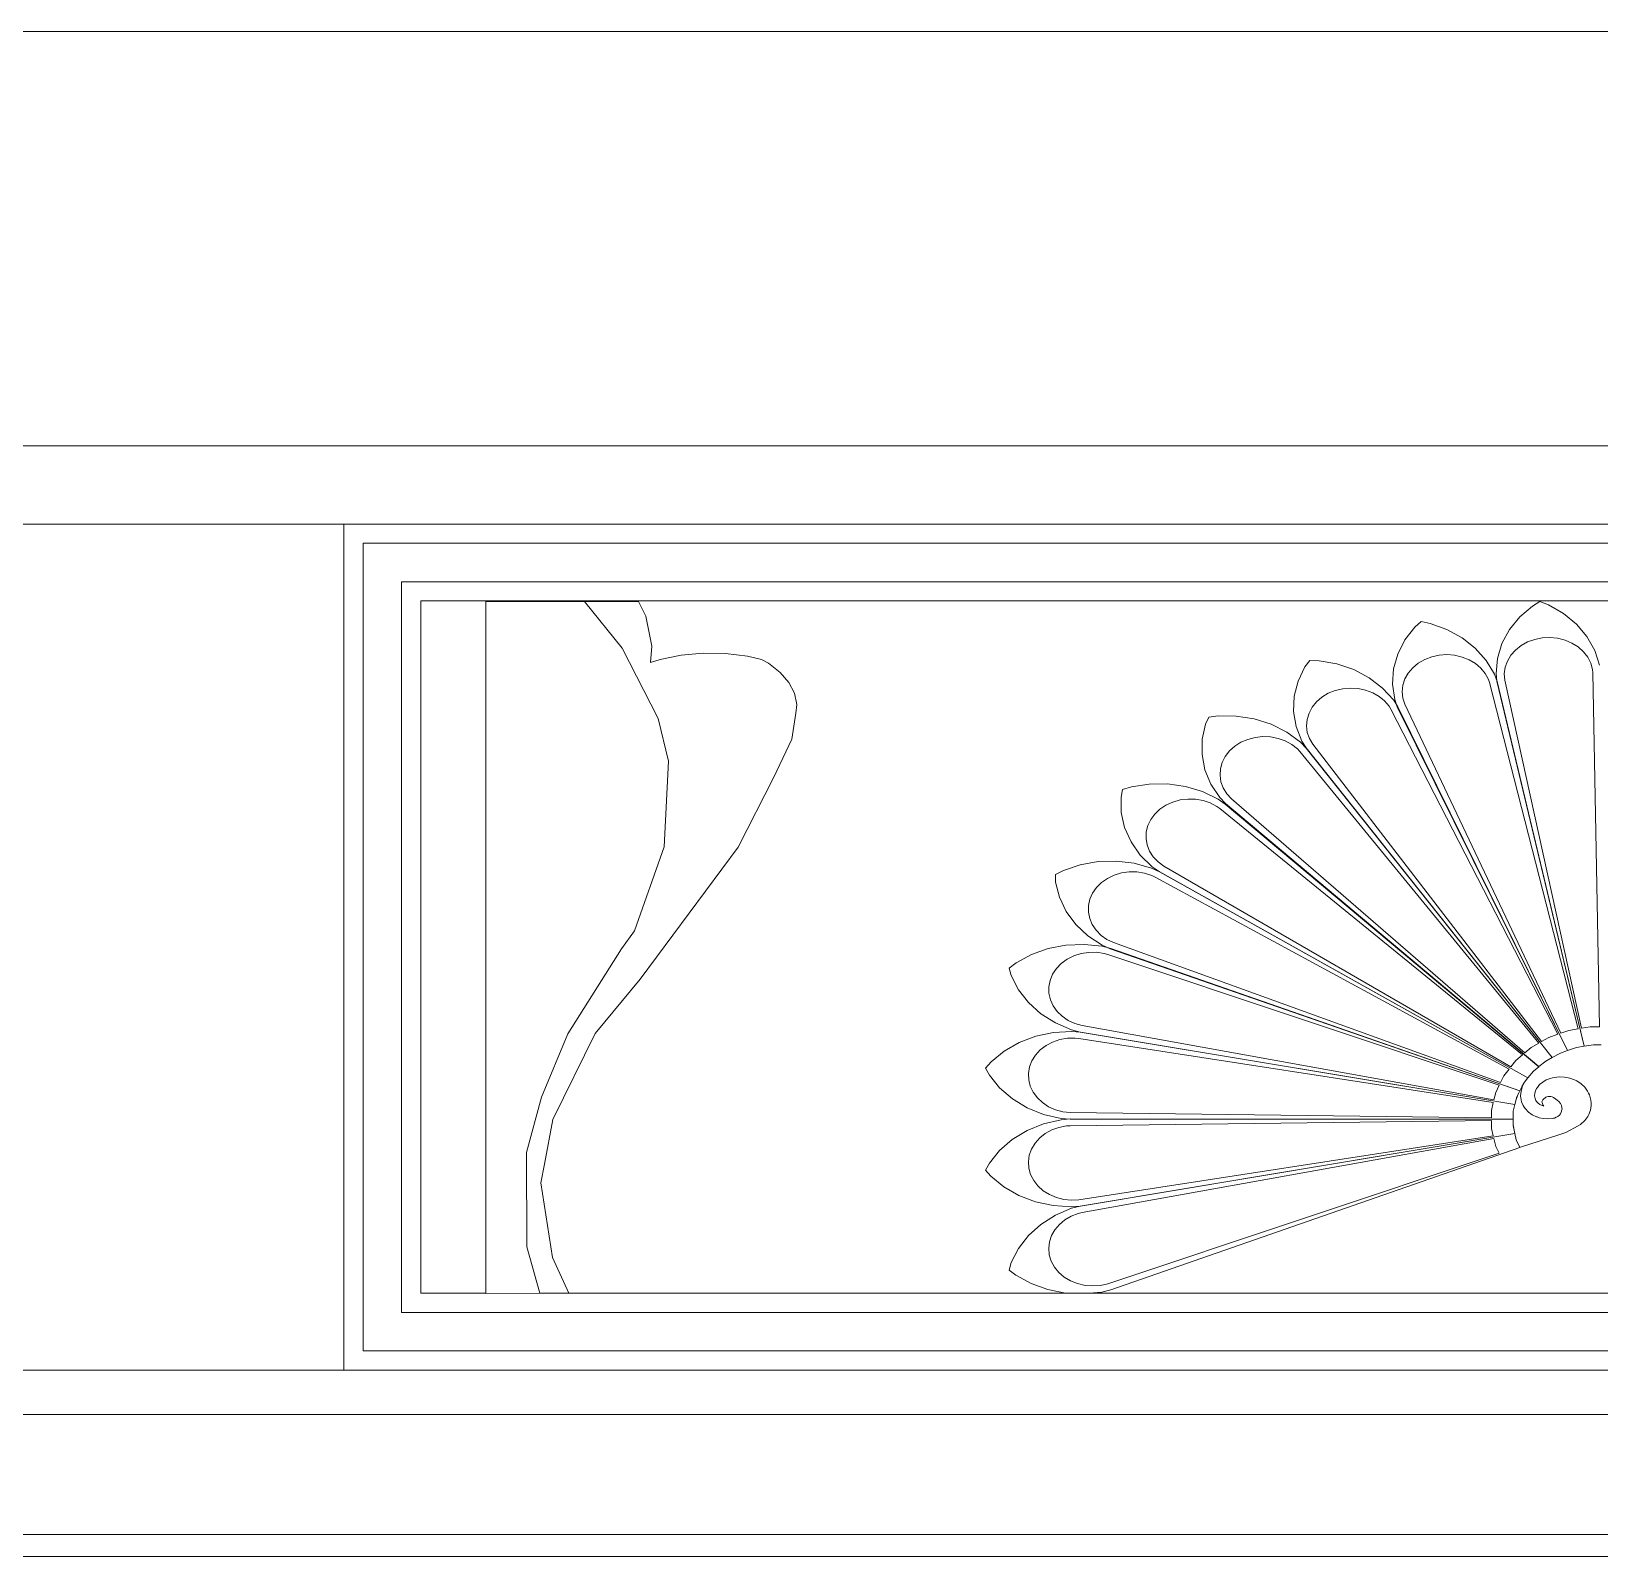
# Model space of a CAD drawing. Header units: millimetres. Extents: x 1177761 to 1329492, y 746793 to 827002.
# Drawn here: x 1238899 to 1239510, y 818795 to 819390 of the extents above; entities that cross this region are included whole.
import ezdxf

# ---------------------------------------------------------------- set-up
doc = ezdxf.new("R2010")
doc.units = ezdxf.units.MM
doc.layers.add('wall', color=5, linetype='Continuous', lineweight=30)

msp = doc.modelspace()

# ---------------------------------------------------------------- linework, layer by layer
at = {"layer": 'wall', "color": 250, "lineweight": 20, "ltscale": 50}
for p, q in [((1265463.47, 819389.96), (1233782.21, 819389.96)), ((1261144.71, 819228.33), (1233901.74, 819228.33)), ((1260883.65, 818850.51), (1234162.79, 818850.51)), ((1260838.48, 818803.78), (1234207.96, 818803.78)), ((1260838.48, 818795.12), (1234207.96, 818795.12))]:
    msp.add_line(p, q, dxfattribs=at)
at = {"layer": 'wall', "color": 250, "linetype": 'ByBlock', "lineweight": 20}
for p, q in [((1240870.71, 819197.83), (1239020.71, 819197.83)), ((1239020.71, 819197.83), (1239020.71, 818867.83)), ((1240863.21, 819190.33), (1239028.21, 819190.33)), ((1239028.21, 819190.33), (1239028.21, 818875.33)), ((1239043.21, 819175.33), (1240848.21, 819175.33)), ((1239043.21, 818890.33), (1239043.21, 819175.33)), ((1239050.71, 819167.83), (1240840.71, 819167.83)), ((1239050.71, 818897.83), (1239050.71, 819167.83)), ((1239076.07, 818897.7), (1239076.07, 819167.6)), ((1239076.07, 819167.6), (1239114.47, 819167.6)), ((1239114.47, 819167.6), (1239135.51, 819167.6)), ((1239114.47, 819167.6), (1239129.22, 819149.36)), ((1239135.51, 819167.6), (1239138.4, 819161.93)), ((1239138.4, 819161.93), (1239140.78, 819150.17)), ((1239479.14, 819161.58), (1239475.12, 819156.66)), ((1239484.11, 819165.85), (1239479.14, 819161.58)), ((1239487, 819167.58), (1239484.11, 819165.85)), ((1239490.33, 819166.31), (1239487, 819167.58)), ((1239496.17, 819162.93), (1239490.33, 819166.31)), ((1239501.22, 819158.76), (1239496.17, 819162.93)), ((1239438.22, 819157.61), (1239434.33, 819152.61)), ((1239440.65, 819159.78), (1239438.22, 819157.61)), ((1239444.22, 819159.08), (1239440.65, 819159.78)), ((1239450.72, 819156.72), (1239444.22, 819159.08)), ((1239456.65, 819153.46), (1239450.72, 819156.72)), ((1239475.12, 819156.66), (1239472.18, 819151.22)), ((1239505.33, 819153.9), (1239501.22, 819158.76)), ((1239129.22, 819149.36), (1239143.17, 819121.95)), ((1239140.78, 819150.17), (1239140.18, 819143.8)), ((1239434.33, 819152.61), (1239431.54, 819147.12)), ((1239461.8, 819149.37), (1239456.65, 819153.46)), ((1239466.04, 819144.6), (1239461.8, 819149.37)), ((1239472.18, 819151.22), (1239470.41, 819145.44)), ((1239479.65, 819150.43), (1239477.45, 819148.69)), ((1239482.17, 819151.83), (1239479.65, 819150.43)), ((1239484.94, 819152.84), (1239482.17, 819151.83)), ((1239487.88, 819153.42), (1239484.94, 819152.84)), ((1239490.89, 819153.57), (1239487.88, 819153.42)), ((1239493.89, 819153.27), (1239490.89, 819153.57)), ((1239496.79, 819152.55), (1239493.89, 819153.27)), ((1239499.48, 819151.41), (1239496.79, 819152.55)), ((1239501.91, 819149.89), (1239499.48, 819151.41)), ((1239503.98, 819148.04), (1239501.91, 819149.89)), ((1239508.38, 819148.53), (1239505.33, 819153.9)), ((1239140.18, 819143.8), (1239143.99, 819145.04)), ((1239143.99, 819145.04), (1239152.22, 819146.68)), ((1239152.22, 819146.68), (1239160.8, 819147.45)), ((1239160.8, 819147.45), (1239169.48, 819147.33)), ((1239169.48, 819147.33), (1239177.99, 819146.31)), ((1239177.99, 819146.31), (1239183.51, 819145.01)), ((1239183.51, 819145.01), (1239186.24, 819143.51)), ((1239186.24, 819143.51), (1239190.74, 819139.98)), ((1239397.22, 819144.63), (1239395.34, 819142.1)), ((1239400.88, 819144.52), (1239397.22, 819144.63)), ((1239407.8, 819143.27), (1239400.88, 819144.52)), ((1239414.37, 819141.03), (1239407.8, 819143.27)), ((1239431.54, 819147.12), (1239429.92, 819141.31)), ((1239439.57, 819143.54), (1239437.42, 819141.76)), ((1239442.06, 819144.98), (1239439.57, 819143.54)), ((1239444.8, 819146.04), (1239442.06, 819144.98)), ((1239447.72, 819146.68), (1239444.8, 819146.04)), ((1239450.73, 819146.88), (1239447.72, 819146.68)), ((1239453.74, 819146.64), (1239450.73, 819146.88)), ((1239456.65, 819145.96), (1239453.74, 819146.64)), ((1239459.38, 819144.87), (1239456.65, 819145.96)), ((1239461.84, 819143.4), (1239459.38, 819144.87)), ((1239463.96, 819141.59), (1239461.84, 819143.4)), ((1239469.23, 819139.28), (1239466.04, 819144.6)), ((1239470.41, 819145.44), (1239469.86, 819139.48)), ((1239474.29, 819144.39), (1239473.43, 819141.95)), ((1239475.65, 819146.66), (1239474.29, 819144.39)), ((1239477.45, 819148.69), (1239475.65, 819146.66)), ((1239505.64, 819145.92), (1239503.98, 819148.04)), ((1239506.83, 819143.59), (1239505.64, 819145.92)), ((1239507.53, 819141.12), (1239506.83, 819143.59)), ((1239510.27, 819142.79), (1239508.38, 819148.53)), ((1239190.74, 819139.98), (1239194.14, 819136.05)), ((1239395.34, 819142.1), (1239392.68, 819136.56)), ((1239420.37, 819137.87), (1239414.37, 819141.03)), ((1239425.63, 819133.87), (1239420.37, 819137.87)), ((1239429.92, 819141.31), (1239429.52, 819135.34)), ((1239434.37, 819137.4), (1239433.57, 819134.95)), ((1239435.67, 819139.69), (1239434.37, 819137.4)), ((1239437.42, 819141.76), (1239435.67, 819139.69)), ((1239465.67, 819139.5), (1239463.96, 819141.59)), ((1239466.93, 819137.19), (1239465.67, 819139.5)), ((1239467.31, 819135.97), (1239466.93, 819137.19)), ((1239470.25, 819136.42), (1239469.23, 819139.28)), ((1239469.86, 819139.48), (1239470.21, 819136.52)), ((1239473.43, 819141.95), (1239473.07, 819139.43)), ((1239473.07, 819139.43), (1239473.3, 819136.97)), ((1239507.62, 819139.85), (1239507.53, 819141.12)), ((1239510.26, 819001.78), (1239507.62, 819139.85)), ((1239194.14, 819136.05), (1239196.33, 819131.82)), ((1239196.33, 819131.82), (1239197.26, 819127.44)), ((1239392.68, 819136.56), (1239391.2, 819130.72)), ((1239404.46, 819131.82), (1239402.01, 819130.34)), ((1239407.18, 819132.92), (1239404.46, 819131.82)), ((1239410.09, 819133.61), (1239407.18, 819132.92)), ((1239413.09, 819133.87), (1239410.09, 819133.61)), ((1239416.1, 819133.68), (1239413.09, 819133.87)), ((1239419.03, 819133.06), (1239416.1, 819133.68)), ((1239421.78, 819132.01), (1239419.03, 819133.06)), ((1239424.28, 819130.59), (1239421.78, 819132.01)), ((1239429.98, 819129.17), (1239425.63, 819133.87)), ((1239429.52, 819135.34), (1239430.36, 819129.41)), ((1239433.57, 819134.95), (1239433.28, 819132.42)), ((1239433.28, 819132.42), (1239433.53, 819129.89)), ((1239501.91, 819000.98), (1239467.31, 819135.97)), ((1239470.21, 819136.52), (1239504.17, 818994.14)), ((1239504.17, 818994.14), (1239470.25, 819136.42)), ((1239473.3, 819136.97), (1239503.15, 819001.19)), ((1239197.26, 819127.44), (1239196.92, 819124)), ((1239391.2, 819130.72), (1239390.95, 819124.75)), ((1239398.21, 819126.42), (1239396.97, 819124.1)), ((1239399.9, 819128.52), (1239398.21, 819126.42)), ((1239402.01, 819130.34), (1239399.9, 819128.52)), ((1239426.44, 819128.82), (1239424.28, 819130.59)), ((1239428.21, 819126.76), (1239426.44, 819128.82)), ((1239428.86, 819125.61), (1239428.21, 819126.76)), ((1239493.96, 818998.84), (1239428.86, 819125.61)), ((1239431.64, 819126.54), (1239429.98, 819129.17)), ((1239430.36, 819129.41), (1239431.39, 819126.56)), ((1239431.39, 819126.56), (1239497.72, 818992.49)), ((1239497.75, 818992.5), (1239431.64, 819126.54)), ((1239433.53, 819129.89), (1239434.32, 819127.51)), ((1239434.32, 819127.51), (1239495.08, 818999.23)), ((1239143.17, 819121.95), (1239147.23, 819105.38)), ((1239196.92, 819124), (1239195.35, 819113.88)), ((1239356.66, 819119.76), (1239355.34, 819113.89)), ((1239357.92, 819122.55), (1239356.66, 819119.76)), ((1239361.53, 819123.04), (1239357.92, 819122.55)), ((1239368.62, 819122.95), (1239361.53, 819123.04)), ((1239375.58, 819121.83), (1239368.62, 819122.95)), ((1239382.2, 819119.71), (1239375.58, 819121.83)), ((1239388.28, 819116.66), (1239382.2, 819119.71)), ((1239390.95, 819124.75), (1239391.94, 819118.84)), ((1239391.94, 819118.84), (1239394.13, 819113.16)), ((1239396.22, 819121.64), (1239396, 819119.11)), ((1239396, 819119.11), (1239396.3, 819116.58)), ((1239396.97, 819124.1), (1239396.22, 819121.64)), ((1239195.35, 819113.88), (1239188.36, 819099.09)), ((1239355.34, 819113.89), (1239355.24, 819107.92)), ((1239370.41, 819112.7), (1239367.99, 819111.17)), ((1239373.1, 819113.85), (1239370.41, 819112.7)), ((1239375.98, 819114.6), (1239373.1, 819113.85)), ((1239378.98, 819114.91), (1239375.98, 819114.6)), ((1239381.99, 819114.77), (1239378.98, 819114.91)), ((1239384.94, 819114.2), (1239381.99, 819114.77)), ((1239387.72, 819113.21), (1239384.94, 819114.2)), ((1239390.25, 819111.83), (1239387.72, 819113.21)), ((1239393.64, 819112.76), (1239388.28, 819116.66)), ((1239395.88, 819110.45), (1239393.64, 819112.76)), ((1239394.13, 819113.16), (1239395.8, 819110.52)), ((1239396.3, 819116.58), (1239397.12, 819114.14)), ((1239397.12, 819114.14), (1239398.45, 819111.94)), ((1239355.24, 819107.92), (1239356.38, 819102.02)), ((1239364.29, 819107.19), (1239363.11, 819104.85)), ((1239365.94, 819109.32), (1239364.29, 819107.19)), ((1239367.99, 819111.17), (1239365.94, 819109.32)), ((1239392.46, 819110.1), (1239390.25, 819111.83)), ((1239393.37, 819109.08), (1239392.46, 819110.1)), ((1239486.61, 818995.42), (1239393.37, 819109.08)), ((1239395.8, 819110.52), (1239491.8, 818989.82)), ((1239491.8, 818989.82), (1239395.88, 819110.45)), ((1239398.45, 819111.94), (1239487.66, 818996.01)), ((1239147.23, 819105.38), (1239145.53, 819071.91)), ((1239356.38, 819102.02), (1239358.72, 819096.38)), ((1239362.43, 819102.37), (1239362.28, 819099.84)), ((1239363.11, 819104.85), (1239362.43, 819102.37)), ((1239188.36, 819099.09), (1239174.34, 819071.78)), ((1239327.71, 819095.3), (1239324.28, 819094.23)), ((1239334.68, 819096.39), (1239327.71, 819095.3)), ((1239341.76, 819096.44), (1239334.68, 819096.39)), ((1239348.75, 819095.45), (1239341.76, 819096.44)), ((1239355.43, 819093.46), (1239348.75, 819095.45)), ((1239358.72, 819096.38), (1239362.19, 819091.17)), ((1239362.28, 819099.84), (1239362.64, 819097.32)), ((1239362.64, 819097.32), (1239363.53, 819094.89)), ((1239363.53, 819094.89), (1239364.9, 819092.63)), ((1239324.28, 819094.23), (1239323.7, 819091.28)), ((1239323.7, 819091.28), (1239323.77, 819085.31)), ((1239341.19, 819088.21), (1239338.82, 819086.63)), ((1239343.85, 819089.41), (1239341.19, 819088.21)), ((1239346.72, 819090.21), (1239343.85, 819089.41)), ((1239349.7, 819090.58), (1239346.72, 819090.21)), ((1239352.72, 819090.51), (1239349.7, 819090.58)), ((1239355.68, 819089.99), (1239352.72, 819090.51)), ((1239361.59, 819090.53), (1239355.43, 819093.46)), ((1239358.48, 819089.06), (1239355.68, 819089.99)), ((1239361.05, 819087.72), (1239358.48, 819089.06)), ((1239364.32, 819088.63), (1239361.59, 819090.53)), ((1239362.19, 819091.17), (1239364.44, 819088.86)), ((1239486.55, 818986.19), (1239364.32, 819088.63)), ((1239364.44, 819088.86), (1239486.59, 818986.22)), ((1239364.9, 819092.63), (1239366.71, 819090.69)), ((1239366.71, 819090.69), (1239481.09, 818991.61)), ((1239323.77, 819085.31), (1239325.07, 819079.44)), ((1239335.23, 819082.58), (1239334.12, 819080.22)), ((1239336.82, 819084.74), (1239335.23, 819082.58)), ((1239338.82, 819086.63), (1239336.82, 819084.74)), ((1239362.18, 819086.88), (1239361.05, 819087.72)), ((1239480.16, 818990.82), (1239362.18, 819086.88)), ((1239325.07, 819079.44), (1239327.57, 819073.85)), ((1239333.51, 819077.73), (1239333.42, 819075.19)), ((1239334.12, 819080.22), (1239333.51, 819077.73)), ((1239145.53, 819071.91), (1239134.05, 819039.13)), ((1239174.34, 819071.78), (1239136.22, 819020.39)), ((1239327.57, 819073.85), (1239331.18, 819068.71)), ((1239333.42, 819075.19), (1239333.86, 819072.68)), ((1239333.86, 819072.68), (1239334.81, 819070.27)), ((1239334.81, 819070.27), (1239336.24, 819068.03)), ((1239307.77, 819064.98), (1239301.18, 819062.77)), ((1239314.7, 819066.19), (1239307.77, 819064.98)), ((1239321.78, 819066.37), (1239314.7, 819066.19)), ((1239328.8, 819065.51), (1239321.78, 819066.37)), ((1239335.52, 819063.64), (1239328.8, 819065.51)), ((1239331.18, 819068.71), (1239335.8, 819064.17)), ((1239335.8, 819064.17), (1239338.54, 819062.27)), ((1239336.24, 819068.03), (1239338.11, 819066.04)), ((1239338.11, 819066.04), (1239340.34, 819064.44)), ((1239340.34, 819064.44), (1239475.64, 818986.18)), ((1239301.18, 819062.77), (1239298.07, 819061.15)), ((1239298.07, 819061.15), (1239298.18, 819058.17)), ((1239298.18, 819058.17), (1239299.64, 819052.32)), ((1239316.05, 819058.02), (1239314.1, 819056.09)), ((1239318.38, 819059.64), (1239316.05, 819058.02)), ((1239321.01, 819060.89), (1239318.38, 819059.64)), ((1239323.85, 819061.75), (1239321.01, 819060.89)), ((1239326.83, 819062.17), (1239323.85, 819061.75)), ((1239329.85, 819062.15), (1239326.83, 819062.17)), ((1239332.82, 819061.69), (1239329.85, 819062.15)), ((1239335.65, 819060.8), (1239332.82, 819061.69)), ((1239338.64, 819062.23), (1239335.52, 819063.64)), ((1239336.95, 819060.16), (1239335.65, 819060.8)), ((1239474.94, 818985.29), (1239336.95, 819060.16)), ((1239338.54, 819062.27), (1239482.28, 818981.8)), ((1239482.28, 818981.8), (1239338.64, 819062.23)), ((1239299.64, 819052.32), (1239302.28, 819046.78)), ((1239311.51, 819051.52), (1239310.97, 819049.02)), ((1239312.57, 819053.9), (1239311.51, 819051.52)), ((1239314.1, 819056.09), (1239312.57, 819053.9)), ((1239302.28, 819046.78), (1239306.02, 819041.7)), ((1239310.97, 819049.02), (1239310.94, 819046.49)), ((1239310.94, 819046.49), (1239311.45, 819043.98)), ((1239306.02, 819041.7), (1239310.76, 819037.25)), ((1239311.45, 819043.98), (1239312.46, 819041.59)), ((1239312.46, 819041.59), (1239313.95, 819039.38)), ((1239313.95, 819039.38), (1239315.87, 819037.42)), ((1239134.05, 819039.13), (1239128.98, 819032.18)), ((1239302.16, 819033.6), (1239295.26, 819032.27)), ((1239309.24, 819033.9), (1239302.16, 819033.6)), ((1239316.27, 819033.17), (1239309.24, 819033.9)), ((1239310.76, 819037.25), (1239316.34, 819033.56)), ((1239315.87, 819037.42), (1239318.17, 819035.78)), ((1239319.66, 819032.29), (1239316.27, 819033.17)), ((1239316.34, 819033.56), (1239319.46, 819032.15)), ((1239318.17, 819035.78), (1239320.73, 819034.57)), ((1239320.73, 819034.57), (1239471.58, 818979.99)), ((1239128.98, 819032.18), (1239107.94, 818999.05)), ((1239288.73, 819029.95), (1239282.79, 819026.71)), ((1239295.26, 819032.27), (1239288.73, 819029.95)), ((1239302.66, 819028.1), (1239300.38, 819026.44)), ((1239305.26, 819029.4), (1239302.66, 819028.1)), ((1239308.08, 819030.3), (1239305.26, 819029.4)), ((1239311.05, 819030.77), (1239308.08, 819030.3)), ((1239314.07, 819030.81), (1239311.05, 819030.77)), ((1239317.05, 819030.4), (1239314.07, 819030.81)), ((1239318.47, 819029.98), (1239317.05, 819030.4)), ((1239471.11, 818979.05), (1239318.47, 819029.98)), ((1239319.46, 819032.15), (1239479.11, 818976.79)), ((1239479.12, 818976.82), (1239319.66, 819032.29)), ((1239282.79, 819026.71), (1239280.1, 819024.61)), ((1239280.1, 819024.61), (1239280.9, 819021.7)), ((1239280.9, 819021.7), (1239283.68, 819016.21)), ((1239296.99, 819022.26), (1239296, 819019.86)), ((1239298.47, 819024.48), (1239296.99, 819022.26)), ((1239300.38, 819026.44), (1239298.47, 819024.48)), ((1239136.22, 819020.39), (1239118.6, 818999.11)), ((1239283.68, 819016.21), (1239287.55, 819011.2)), ((1239296, 819019.86), (1239295.51, 819017.36)), ((1239295.51, 819017.36), (1239295.55, 819014.82)), ((1239287.55, 819011.2), (1239292.39, 819006.83)), ((1239295.55, 819014.82), (1239296.12, 819012.32)), ((1239296.12, 819012.32), (1239297.19, 819009.95)), ((1239297.19, 819009.95), (1239298.73, 819007.77)), ((1239292.39, 819006.83), (1239298.06, 819003.24)), ((1239298.06, 819003.24), (1239304.39, 819000.52)), ((1239298.73, 819007.77), (1239300.7, 819005.85)), ((1239300.7, 819005.85), (1239303.04, 819004.24)), ((1239303.04, 819004.24), (1239305.68, 819003)), ((1239305.68, 819003), (1239308.47, 819002.23)), ((1239107.94, 818999.05), (1239097.69, 818974.29)), ((1239118.6, 818999.11), (1239102.16, 818965.54)), ((1239290.44, 818998.06), (1239283.97, 818995.62)), ((1239297.31, 818999.52), (1239290.44, 818998.06)), ((1239299.81, 818996.75), (1239297.01, 818995.8)), ((1239304.37, 818999.95), (1239297.31, 818999.52)), ((1239302.76, 818997.28), (1239299.81, 818996.75)), ((1239305.78, 818997.37), (1239302.76, 818997.28)), ((1239307.9, 818999.65), (1239304.37, 818999.95)), ((1239304.39, 819000.52), (1239307.78, 818999.65)), ((1239307.27, 818997.19), (1239305.78, 818997.37)), ((1239468.79, 818972.26), (1239307.27, 818997.19)), ((1239307.78, 818999.65), (1239477.17, 818971.39)), ((1239477.17, 818971.39), (1239307.9, 818999.65)), ((1239308.47, 819002.23), (1239469.04, 818973.3)), ((1239487.66, 818996.01), (1239490.52, 818997.59)), ((1239490.52, 818997.59), (1239493.96, 818998.84)), ((1239495.08, 818999.23), (1239498.25, 819000.32)), ((1239498.25, 819000.32), (1239501.91, 819000.98)), ((1239503.15, 819001.19), (1239506.51, 819001.73)), ((1239506.51, 819001.73), (1239510.26, 819001.78)), ((1239278.11, 818992.28), (1239273.03, 818988.13)), ((1239283.97, 818995.62), (1239278.11, 818992.28)), ((1239290.35, 818990.75), (1239288.93, 818988.51)), ((1239292.2, 818992.75), (1239290.35, 818990.75)), ((1239294.45, 818994.45), (1239292.2, 818992.75)), ((1239297.01, 818995.8), (1239294.45, 818994.45)), ((1239477.55, 818988.56), (1239480.16, 818990.82)), ((1239481.09, 818991.61), (1239483.53, 818993.63)), ((1239483.53, 818993.63), (1239486.61, 818995.42)), ((1239491.8, 818989.82), (1239494.96, 818991.53)), ((1239494.96, 818991.53), (1239497.75, 818992.5)), ((1239497.72, 818992.49), (1239501.21, 818993.64)), ((1239501.21, 818993.64), (1239504.17, 818994.14)), ((1239504.17, 818994.14), (1239507.87, 818994.7)), ((1239507.87, 818994.7), (1239510.87, 818994.71)), ((1239273.03, 818988.13), (1239270.89, 818985.63)), ((1239270.89, 818985.63), (1239272.34, 818982.91)), ((1239288, 818986.09), (1239287.58, 818983.58)), ((1239288.93, 818988.51), (1239288, 818986.09)), ((1239472.9, 818982.64), (1239474.94, 818985.29)), ((1239475.64, 818986.18), (1239477.55, 818988.56)), ((1239482.28, 818981.8), (1239484.43, 818984.4)), ((1239484.43, 818984.4), (1239486.55, 818986.19)), ((1239486.59, 818986.22), (1239489.3, 818988.41)), ((1239489.3, 818988.41), (1239491.8, 818989.82)), ((1239272.34, 818982.91), (1239276.34, 818977.97)), ((1239287.58, 818983.58), (1239287.68, 818981.04)), ((1239287.68, 818981.04), (1239288.31, 818978.56)), ((1239288.31, 818978.56), (1239289.44, 818976.21)), ((1239469.73, 818976.12), (1239471.11, 818979.05)), ((1239471.58, 818979.99), (1239472.9, 818982.64)), ((1239479.11, 818976.79), (1239480.61, 818979.69)), ((1239479.5, 818975.81), (1239480.08, 818978.3)), ((1239480.62, 818979.48), (1239479.98, 818978.48)), ((1239480.08, 818978.3), (1239480.62, 818979.48)), ((1239480.61, 818979.69), (1239482.28, 818981.8)), ((1239486.88, 818979.2), (1239486.02, 818978.13)), ((1239488.09, 818980.2), (1239486.88, 818979.2)), ((1239489.48, 818981.01), (1239488.09, 818980.2)), ((1239491.02, 818981.61), (1239489.48, 818981.01)), ((1239491.84, 818981.79), (1239491.02, 818981.61)), ((1239492.52, 818981.97), (1239491.84, 818981.79)), ((1239494.55, 818982.2), (1239492.52, 818981.97)), ((1239496.59, 818982.12), (1239494.55, 818982.2)), ((1239498.58, 818981.75), (1239496.59, 818982.12)), ((1239500.46, 818981.09), (1239498.58, 818981.75)), ((1239501.32, 818980.63), (1239500.46, 818981.09)), ((1239503.03, 818979.54), (1239501.37, 818980.64)), ((1239504.43, 818978.22), (1239503.03, 818979.54)), ((1239505.53, 818976.71), (1239504.43, 818978.22)), ((1239097.69, 818974.29), (1239091.84, 818952.75)), ((1239276.34, 818977.97), (1239281.3, 818973.7)), ((1239281.3, 818973.7), (1239287.06, 818970.21)), ((1239289.44, 818976.21), (1239291.04, 818974.05)), ((1239291.04, 818974.05), (1239293.06, 818972.17)), ((1239293.06, 818972.17), (1239295.44, 818970.6)), ((1239468.12, 818969.16), (1239468.79, 818972.26)), ((1239469.04, 818973.3), (1239469.73, 818976.12)), ((1239477.17, 818971.39), (1239477.97, 818974.48)), ((1239478.64, 818975.84), (1239477.71, 818973.46)), ((1239477.97, 818974.48), (1239479.12, 818976.82)), ((1239479.47, 818974.76), (1239479.5, 818975.81)), ((1239479.48, 818973.99), (1239479.47, 818974.76)), ((1239479.8, 818972.47), (1239479.48, 818973.99)), ((1239480.44, 818971.02), (1239479.8, 818972.47)), ((1239484.99, 818975.83), (1239484.93, 818974.83)), ((1239484.93, 818974.83), (1239485.08, 818973.85)), ((1239485.25, 818976.8), (1239484.99, 818975.83)), ((1239485.08, 818973.85), (1239485.42, 818973)), ((1239485.7, 818977.72), (1239485.25, 818976.8)), ((1239485.42, 818973), (1239485.65, 818972.64)), ((1239485.65, 818972.64), (1239486.26, 818972.01)), ((1239486.02, 818978.13), (1239485.7, 818977.72)), ((1239487.78, 818972.55), (1239487.84, 818972.74)), ((1239487.8, 818972.29), (1239487.78, 818972.55)), ((1239487.93, 818971.79), (1239487.8, 818972.29)), ((1239487.84, 818972.74), (1239488.13, 818973.25)), ((1239488.13, 818973.25), (1239488.52, 818973.7)), ((1239488.52, 818973.7), (1239489, 818974.1)), ((1239489, 818974.1), (1239489.28, 818974.26)), ((1239489.28, 818974.26), (1239489.71, 818974.43)), ((1239489.71, 818974.43), (1239490.21, 818974.54)), ((1239490.21, 818974.54), (1239490.74, 818974.57)), ((1239490.74, 818974.57), (1239491.26, 818974.52)), ((1239491.26, 818974.52), (1239491.76, 818974.4)), ((1239491.76, 818974.4), (1239492.23, 818974.21)), ((1239492.23, 818974.21), (1239492.44, 818974.08)), ((1239492.44, 818974.08), (1239492.67, 818973.93)), ((1239492.67, 818973.93), (1239493.76, 818973.2)), ((1239493.76, 818973.2), (1239494.4, 818972.62)), ((1239494.4, 818972.62), (1239494.96, 818971.86)), ((1239505.92, 818975.89), (1239505.53, 818976.71)), ((1239506.29, 818975.19), (1239505.92, 818975.89)), ((1239506.87, 818973.18), (1239506.29, 818975.19)), ((1239506.94, 818972.15), (1239506.87, 818973.18)), ((1239507.01, 818971.03), (1239506.94, 818972.15)), ((1239287.06, 818970.21), (1239293.46, 818967.61)), ((1239293.46, 818967.61), (1239300.29, 818965.99)), ((1239295.44, 818970.6), (1239298.11, 818969.41)), ((1239298.11, 818969.41), (1239300.98, 818968.63)), ((1239300.29, 818965.99), (1239303.82, 818965.69)), ((1239300.98, 818968.63), (1239303.9, 818968.33)), ((1239303.9, 818968.33), (1239468.1, 818966.29)), ((1239468.1, 818966.29), (1239468.12, 818969.16)), ((1239476.51, 818965.74), (1239476.58, 818968.9)), ((1239476.58, 818968.9), (1239477.17, 818971.39)), ((1239480.87, 818970.4), (1239480.44, 818971.02)), ((1239481.34, 818969.71), (1239480.87, 818970.4)), ((1239482.55, 818968.49), (1239481.34, 818969.71)), ((1239484, 818967.47), (1239482.55, 818968.49)), ((1239485.63, 818966.67), (1239484, 818967.47)), ((1239485.91, 818966.6), (1239485.63, 818966.67)), ((1239486.69, 818966.3), (1239485.91, 818966.6)), ((1239486.26, 818972.01), (1239486.99, 818971.48)), ((1239488.35, 818965.94), (1239486.69, 818966.3)), ((1239486.99, 818971.48), (1239487.82, 818971.07)), ((1239487.82, 818971.07), (1239488.56, 818970.84)), ((1239488.17, 818971.32), (1239487.93, 818971.79)), ((1239488.5, 818970.89), (1239488.17, 818971.32)), ((1239490.06, 818965.83), (1239488.35, 818965.94)), ((1239491.77, 818965.97), (1239490.06, 818965.83)), ((1239492.25, 818966.09), (1239491.77, 818965.97)), ((1239492.63, 818966.17), (1239492.25, 818966.09)), ((1239493.35, 818966.45), (1239492.63, 818966.17)), ((1239494.01, 818966.83), (1239493.35, 818966.45)), ((1239494.57, 818967.3), (1239494.01, 818966.83)), ((1239495.03, 818967.84), (1239494.57, 818967.3)), ((1239494.96, 818971.86), (1239495.36, 818971.03)), ((1239495.12, 818968.01), (1239495.03, 818967.84)), ((1239495.6, 818969.71), (1239495.12, 818968.01)), ((1239495.36, 818971.03), (1239495.58, 818970.15)), ((1239495.58, 818970.15), (1239495.6, 818969.71)), ((1239504.43, 818965.16), (1239505.62, 818966.76)), ((1239505.62, 818966.76), (1239506.11, 818967.56)), ((1239506.11, 818967.56), (1239506.74, 818969.26)), ((1239506.74, 818969.26), (1239507.01, 818971.03)), ((1239102.16, 818965.54), (1239098.84, 818948.17)), ((1239287.06, 818961.3), (1239281.29, 818957.81)), ((1239293.45, 818963.9), (1239287.06, 818961.3)), ((1239294.15, 818960.13), (1239291.95, 818958.39)), ((1239300.29, 818965.52), (1239293.45, 818963.9)), ((1239296.68, 818961.52), (1239294.15, 818960.13)), ((1239299.45, 818962.52), (1239296.68, 818961.52)), ((1239302.39, 818963.11), (1239299.45, 818962.52)), ((1239303.82, 818965.82), (1239300.29, 818965.52)), ((1239303.9, 818963.18), (1239302.39, 818963.11)), ((1239476.51, 818965.77), (1239303.82, 818965.82)), ((1239303.82, 818965.69), (1239476.51, 818965.74)), ((1239468.1, 818965.23), (1239303.9, 818963.18)), ((1239477.17, 818960.12), (1239307.78, 818931.86)), ((1239307.9, 818931.86), (1239477.17, 818960.12)), ((1239468.15, 818962.07), (1239468.1, 818965.23)), ((1239468.79, 818959.25), (1239468.15, 818962.07)), ((1239476.51, 818963.23), (1239476.51, 818965.77)), ((1239476.51, 818963.55), (1239477.17, 818960.12)), ((1239477.17, 818960.12), (1239476.51, 818963.23)), ((1239477.76, 818957.64), (1239477.17, 818960.12)), ((1239494.3, 818959.58), (1239497.09, 818960.52)), ((1239497.09, 818960.52), (1239501.83, 818963.1)), ((1239501.83, 818963.1), (1239502.79, 818963.7)), ((1239502.79, 818963.7), (1239504.43, 818965.16)), ((1239281.29, 818957.81), (1239276.34, 818953.53)), ((1239288.79, 818954.09), (1239287.92, 818951.66)), ((1239290.15, 818956.36), (1239288.79, 818954.09)), ((1239291.95, 818958.39), (1239290.15, 818956.36)), ((1239307.27, 818934.32), (1239468.79, 818959.25)), ((1239469.04, 818958.21), (1239308.47, 818929.28)), ((1239319.66, 818899.22), (1239479.12, 818954.69)), ((1239469.83, 818955.13), (1239469.04, 818958.21)), ((1239471.11, 818952.46), (1239469.83, 818955.13)), ((1239479.12, 818954.69), (1239477.76, 818957.64)), ((1239479.12, 818954.69), (1239479.39, 818954.78)), ((1239479.39, 818954.78), (1239494.3, 818959.58)), ((1239091.84, 818952.75), (1239092, 818915.97)), ((1239098.84, 818948.17), (1239097.53, 818940.88)), ((1239272.34, 818948.6), (1239270.89, 818945.88)), ((1239276.34, 818953.53), (1239272.34, 818948.6)), ((1239287.92, 818951.66), (1239287.56, 818949.14)), ((1239287.56, 818949.14), (1239287.73, 818946.6)), ((1239318.47, 818901.53), (1239471.11, 818952.46)), ((1239270.89, 818945.88), (1239272.95, 818943.46)), ((1239272.95, 818943.46), (1239278.02, 818939.3)), ((1239287.73, 818946.6), (1239288.42, 818944.13)), ((1239288.42, 818944.13), (1239289.62, 818941.8)), ((1239289.62, 818941.8), (1239291.27, 818939.67)), ((1239097.53, 818940.88), (1239101.99, 818911.73)), ((1239278.02, 818939.3), (1239283.87, 818935.94)), ((1239283.87, 818935.94), (1239290.33, 818933.48)), ((1239291.27, 818939.67), (1239293.34, 818937.82)), ((1239293.34, 818937.82), (1239295.76, 818936.31)), ((1239295.76, 818936.31), (1239298.46, 818935.16)), ((1239290.33, 818933.48), (1239297.19, 818932.01)), ((1239297.19, 818932.01), (1239304.26, 818931.56)), ((1239304.39, 818930.99), (1239298.06, 818928.27)), ((1239298.46, 818935.16), (1239301.35, 818934.43)), ((1239301.35, 818934.43), (1239304.35, 818934.13)), ((1239304.26, 818931.56), (1239307.9, 818931.86)), ((1239304.35, 818934.13), (1239307.27, 818934.32)), ((1239307.78, 818931.86), (1239304.39, 818930.99)), ((1239308.47, 818929.28), (1239307.01, 818928.96)), ((1239292.39, 818924.68), (1239287.54, 818920.31)), ((1239298.06, 818928.27), (1239292.39, 818924.68)), ((1239299.62, 818924.69), (1239297.86, 818922.62)), ((1239301.77, 818926.47), (1239299.62, 818924.69)), ((1239304.26, 818927.91), (1239301.77, 818926.47)), ((1239307.01, 818928.96), (1239304.26, 818927.91)), ((1239287.54, 818920.31), (1239283.68, 818915.3)), ((1239295.76, 818917.89), (1239295.47, 818915.36)), ((1239296.56, 818920.33), (1239295.76, 818917.89)), ((1239297.86, 818922.62), (1239296.56, 818920.33)), ((1239092, 818915.97), (1239097.05, 818897.82)), ((1239101.99, 818911.73), (1239108.34, 818897.83)), ((1239283.68, 818915.3), (1239280.9, 818909.8)), ((1239295.47, 818915.36), (1239295.7, 818912.83)), ((1239295.7, 818912.83), (1239296.46, 818910.37)), ((1239280.9, 818909.8), (1239280.1, 818906.9)), ((1239280.1, 818906.9), (1239282.69, 818904.86)), ((1239282.69, 818904.86), (1239288.63, 818901.61)), ((1239296.46, 818910.37), (1239297.71, 818908.06)), ((1239297.71, 818908.06), (1239299.42, 818905.97)), ((1239299.42, 818905.97), (1239301.54, 818904.16)), ((1239288.63, 818901.61), (1239295.15, 818899.28)), ((1239295.15, 818899.28), (1239302.05, 818897.93)), ((1239301.54, 818904.16), (1239303.99, 818902.68)), ((1239303.99, 818902.68), (1239306.72, 818901.59)), ((1239306.72, 818901.59), (1239309.63, 818900.91)), ((1239309.63, 818900.91), (1239312.63, 818900.67)), ((1239312.63, 818900.67), (1239315.65, 818900.86)), ((1239315.65, 818900.86), (1239318.47, 818901.53)), ((1239316.15, 818898.32), (1239319.66, 818899.22)), ((1239076.07, 818897.83), (1239050.71, 818897.83)), ((1239097.05, 818897.82), (1239076.07, 818897.7)), ((1239924.74, 818897.83), (1239097.05, 818897.83)), ((1239302.05, 818897.93), (1239304.27, 818897.83)), ((1239311.28, 818897.83), (1239316.15, 818898.32)), ((1240848.21, 818890.33), (1239043.21, 818890.33)), ((1239028.21, 818875.33), (1240863.21, 818875.33)), ((1239020.71, 818867.83), (1240870.71, 818867.83))]:
    msp.add_line(p, q, dxfattribs=at)
at = {"layer": 'wall', "color": 250, "lineweight": 20, "ltscale": 50}
msp.add_lwpolyline([(1236660.42, 819197.83), (1240939.51, 819197.83), (1240939.51, 818867.83), (1236660.42, 818867.83)], close=True, dxfattribs=at)

doc.saveas('drawing.dxf')
